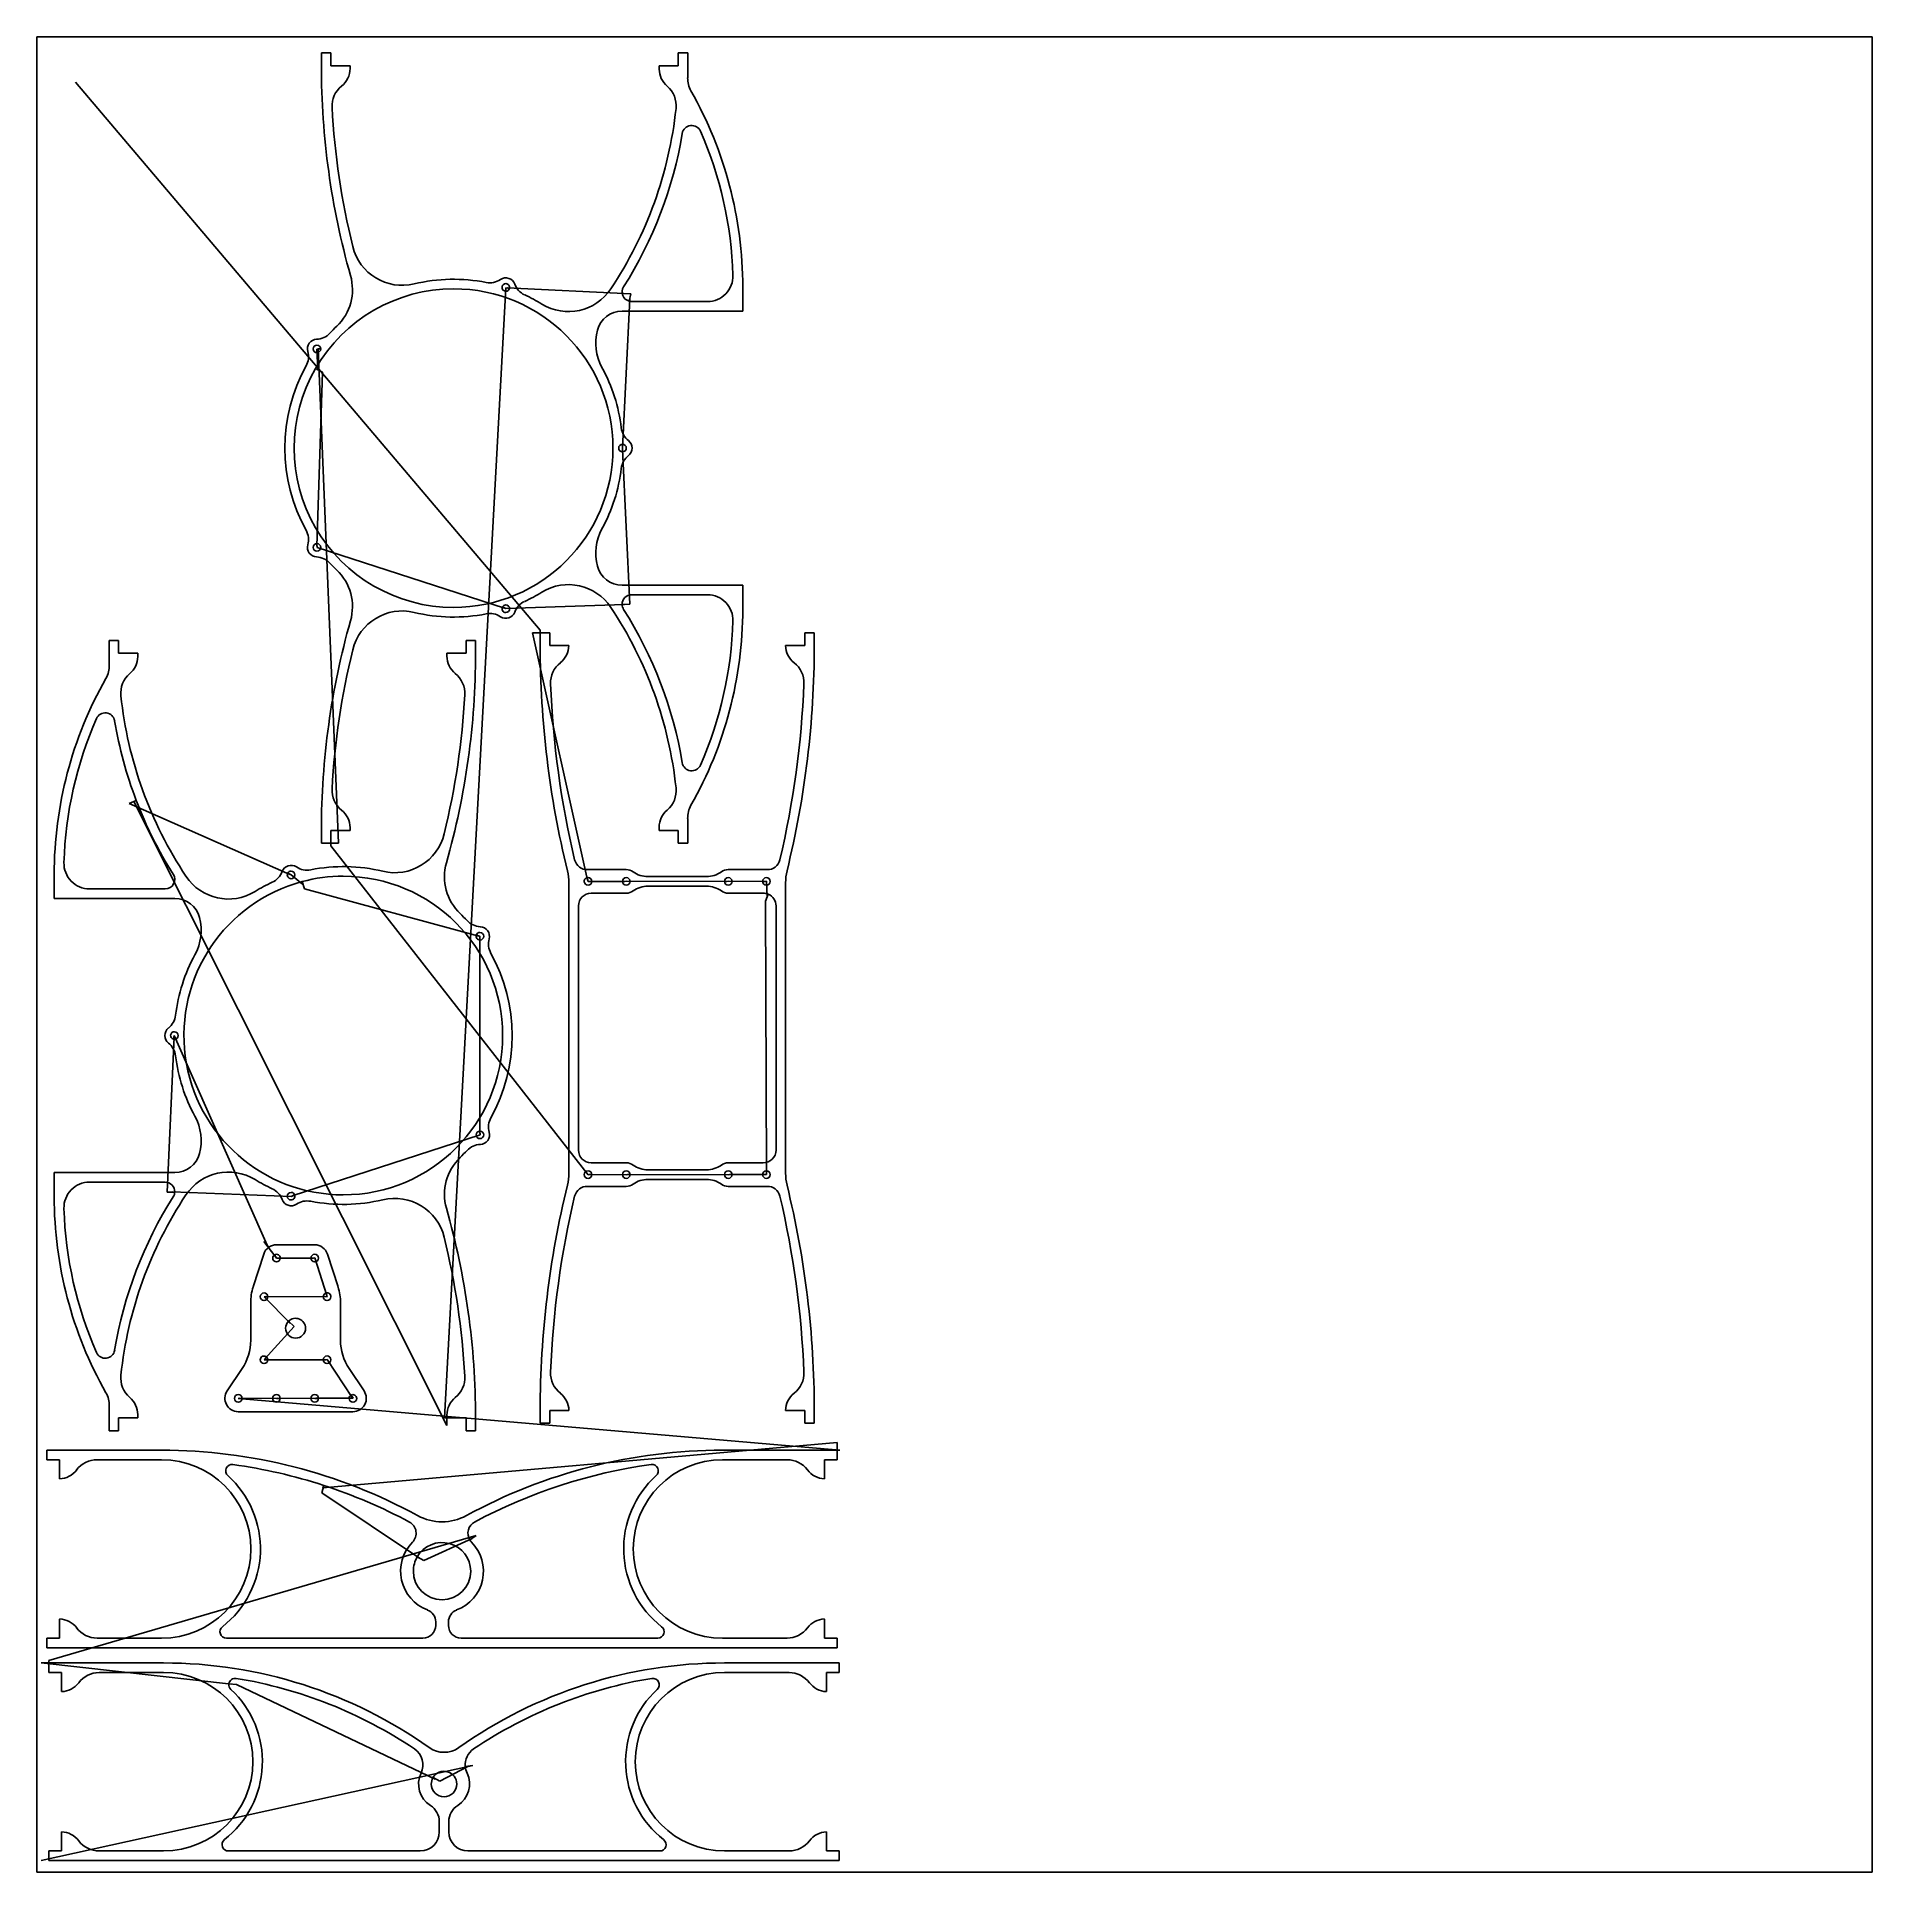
# Model space of a CAD drawing. Header units: inches. Extents: x 0 to 36, y 0 to 36.
import ezdxf

# ---------------------------------------------------------------- set-up
doc = ezdxf.new("R2010")
doc.units = ezdxf.units.IN
doc.layers.get('0').update_dxf_attribs({"linetype": 'CONTINUOUS'})
for name, color, linetype in [('10', 7, 'CONTINUOUS'), ('3', 7, 'CONTINUOUS'), ('9', 7, 'CONTINUOUS')]:
    doc.layers.add(name, color=color, linetype=linetype)

msp = doc.modelspace()

# ---------------------------------------------------------------- linework, layer by layer
at = {"color": 0, "linetype": 'CONTINUOUS'}
for p, q in [((-0.005, 35.984), (35.995, 35.984)), ((-0.005, -0.016), (-0.005, 35.984)), ((35.995, -0.016), (35.995, 35.984)), ((9.869, 24.343), (0.753, 35.091)), ((7.989, 8.895), (9.194, 31.062)), ((9.219, 31.061), (11.647, 30.943)), ((11.629, 30.845), (11.48, 27.915)), ((5.507, 29.451), (5.491, 29.859)), ((5.489, 25.993), (5.598, 29.408)), ((11.486, 27.89), (11.625, 24.858)), ((9.172, 24.775), (5.494, 25.968)), ((11.525, 24.846), (9.196, 24.768)), ((10.798, 19.441), (9.719, 24.293)), ((4.961, 19.555), (1.81, 20.944)), ((5.765, 20.115), (10.807, 13.664)), ((5.209, 19.364), (4.985, 19.548)), ((8.663, 18.346), (5.244, 19.27)), ((11.532, 19.415), (10.81, 19.418)), ((13.532, 19.415), (11.557, 19.421)), ((14.282, 19.415), (13.557, 19.421)), ((14.319, 19.122), (14.307, 19.421)), ((14.305, 13.692), (14.289, 19.027)), ((8.685, 14.472), (8.688, 18.345)), ((2.691, 16.37), (2.553, 13.324)), ((2.692, 16.395), (4.515, 12.282)), ((5.007, 13.253), (8.69, 14.448)), ((2.653, 13.33), (4.985, 13.241)), ((10.832, 13.67), (11.557, 13.664)), ((11.582, 13.67), (13.557, 13.664)), ((13.582, 13.67), (14.31, 13.668)), ((4.682, 12.049), (4.449, 12.358)), ((5.422, 12.026), (4.7, 12.03)), ((5.682, 11.296), (5.447, 12.032)), ((4.967, 10.755), (4.453, 11.269)), ((4.478, 11.274), (5.694, 11.273)), ((4.469, 10.054), (5.044, 10.69)), ((5.666, 10.033), (4.455, 10.033)), ((6.182, 9.299), (5.69, 10.038)), ((3.947, 9.275), (15.744, 8.264)), ((3.972, 9.281), (4.697, 9.275)), ((4.722, 9.281), (5.447, 9.275)), ((5.472, 9.281), (6.2, 9.28)), ((5.607, 7.525), (15.694, 8.414)), ((7.499, 6.143), (5.584, 7.427)), ((0.233, 4.14), (8.612, 6.587)), ((8.532, 6.528), (7.59, 6.101)), ((3.813, 3.671), (0.083, 4.09)), ((7.809, 1.813), (3.913, 3.666)), ((0.083, 0.215), (8.549, 2.078)), ((8.45, 2.06), (7.9, 1.771)), ((-0.005, -0.016), (35.995, -0.016))]:
    msp.add_line(p, q, dxfattribs=at)
at = {"layer": '10', "color": 10, "linetype": 'CONTINUOUS'}
for p, q in [((5.516, 29.864), (5.915, 20.165)), ((1.9, 20.988), (8.039, 8.745))]:
    msp.add_line(p, q, dxfattribs=at)
at = {"layer": '3', "color": 3, "linetype": 'CONTINUOUS'}
for p, q in [((5.577, 35.415), (5.577, 35.665)), ((5.577, 35.665), (5.765, 35.665)), ((5.765, 35.665), (5.765, 35.415)), ((12.577, 35.415), (12.577, 35.665)), ((12.577, 35.665), (12.765, 35.665)), ((12.765, 35.665), (12.765, 35.415)), ((5.765, 35.415), (6.14, 35.415)), ((6.14, 35.415), (6.14, 35.358)), ((12.202, 35.348), (12.202, 35.415)), ((12.202, 35.415), (12.577, 35.415)), ((13.841, 31.072), (13.841, 30.603)), ((13.841, 30.603), (11.475, 30.603)), ((11.663, 30.79), (13.15, 30.79)), ((11.475, 25.228), (13.841, 25.228)), ((13.841, 25.228), (13.841, 24.759)), ((13.15, 25.04), (11.663, 25.04)), ((1.414, 23.895), (1.414, 24.145)), ((1.414, 24.145), (1.601, 24.145)), ((1.601, 24.145), (1.601, 23.895)), ((8.414, 23.895), (8.414, 24.145)), ((8.414, 24.145), (8.601, 24.145)), ((8.601, 24.145), (8.601, 23.895)), ((9.869, 24.293), (10.057, 24.293)), ((9.869, 24.043), (9.869, 24.293)), ((10.057, 24.293), (10.057, 24.043)), ((15.057, 24.043), (15.057, 24.293)), ((15.057, 24.293), (15.244, 24.293)), ((15.244, 24.293), (15.244, 24.043)), ((1.601, 23.895), (1.976, 23.895)), ((1.976, 23.895), (1.976, 23.827)), ((8.039, 23.837), (8.039, 23.895)), ((8.039, 23.895), (8.414, 23.895)), ((10.057, 24.043), (10.432, 24.043)), ((14.682, 24.043), (15.057, 24.043)), ((5.577, 20.165), (5.577, 20.415)), ((5.765, 20.165), (5.577, 20.165)), ((6.14, 20.415), (5.765, 20.415)), ((5.765, 20.415), (5.765, 20.165)), ((6.14, 20.473), (6.14, 20.415)), ((12.202, 20.415), (12.202, 20.482)), ((12.577, 20.415), (12.202, 20.415)), ((12.577, 20.165), (12.577, 20.415)), ((12.765, 20.165), (12.577, 20.165)), ((12.765, 20.415), (12.765, 20.165)), ((0.338, 19.082), (0.338, 19.551)), ((10.807, 19.649), (11.557, 19.649)), ((11.983, 19.511), (13.13, 19.511)), ((13.557, 19.649), (14.307, 19.649)), ((2.703, 19.082), (0.338, 19.082)), ((1.029, 19.27), (2.515, 19.27)), ((10.432, 13.696), (10.432, 19.389)), ((11.557, 19.187), (10.869, 19.187)), ((13.13, 19.324), (11.983, 19.324)), ((14.244, 19.187), (13.557, 19.187)), ((14.682, 19.389), (14.682, 13.696)), ((10.619, 18.937), (10.619, 14.149)), ((14.494, 14.149), (14.494, 18.937)), ((0.338, 13.238), (0.338, 13.707)), ((0.338, 13.707), (2.703, 13.707)), ((10.869, 13.899), (11.557, 13.899)), ((11.983, 13.761), (13.13, 13.761)), ((13.557, 13.899), (14.244, 13.899)), ((2.515, 13.52), (1.029, 13.52)), ((11.557, 13.437), (10.807, 13.437)), ((13.13, 13.574), (11.983, 13.574)), ((14.307, 13.437), (13.557, 13.437)), ((4.697, 12.291), (5.447, 12.291)), ((4.239, 11.463), (4.447, 12.109)), ((5.696, 12.109), (5.904, 11.463)), ((4.191, 10.418), (4.191, 11.156)), ((5.953, 11.156), (5.953, 10.418)), ((3.729, 9.424), (4.022, 9.862)), ((6.122, 9.862), (6.415, 9.424)), ((6.197, 9.016), (3.947, 9.016)), ((9.869, 8.793), (9.869, 9.043)), ((10.432, 9.043), (10.057, 9.043)), ((10.057, 9.043), (10.057, 8.793)), ((15.057, 9.043), (14.682, 9.043)), ((15.057, 8.793), (15.057, 9.043)), ((15.244, 9.043), (15.244, 8.793)), ((1.414, 8.645), (1.414, 8.895)), ((1.601, 8.645), (1.414, 8.645)), ((1.976, 8.895), (1.601, 8.895)), ((1.601, 8.895), (1.601, 8.645)), ((1.976, 8.962), (1.976, 8.895)), ((8.039, 8.895), (8.039, 8.952)), ((8.414, 8.895), (8.039, 8.895)), ((8.414, 8.645), (8.414, 8.895)), ((8.601, 8.645), (8.414, 8.645)), ((8.601, 8.895), (8.601, 8.645)), ((10.057, 8.793), (9.869, 8.793)), ((15.244, 8.793), (15.057, 8.793)), ((0.194, 8.076), (0.194, 8.264)), ((0.194, 8.264), (2.444, 8.264)), ((0.444, 8.076), (0.194, 8.076)), ((0.444, 7.701), (0.444, 8.076)), ((2.444, 8.076), (1.178, 8.076)), ((13.444, 8.264), (15.694, 8.264)), ((14.71, 8.076), (13.444, 8.076)), ((15.694, 8.076), (15.444, 8.076)), ((15.444, 8.076), (15.444, 7.701)), ((15.694, 8.264), (15.694, 8.076)), ((0.444, 4.576), (0.444, 4.951)), ((7.819, 4.826), (7.819, 4.894)), ((8.069, 4.894), (8.069, 4.826)), ((15.444, 4.951), (15.444, 4.576)), ((0.194, 4.389), (0.194, 4.576)), ((0.194, 4.576), (0.444, 4.576)), ((15.694, 4.389), (0.194, 4.389)), ((1.178, 4.576), (2.444, 4.576)), ((3.714, 4.576), (7.569, 4.576)), ((8.319, 4.576), (12.174, 4.576)), ((13.444, 4.576), (14.71, 4.576)), ((15.444, 4.576), (15.694, 4.576)), ((15.694, 4.576), (15.694, 4.389)), ((0.233, 4.09), (2.483, 4.09)), ((0.233, 3.902), (0.233, 4.09)), ((13.483, 4.09), (15.733, 4.09)), ((15.733, 4.09), (15.733, 3.902)), ((0.483, 3.902), (0.233, 3.902)), ((0.483, 3.527), (0.483, 3.902)), ((2.483, 3.902), (1.218, 3.902)), ((14.749, 3.902), (13.483, 3.902)), ((15.733, 3.902), (15.483, 3.902)), ((15.483, 3.902), (15.483, 3.527)), ((0.483, 0.402), (0.483, 0.777)), ((7.89, 0.777), (7.89, 0.976)), ((8.077, 0.976), (8.077, 0.777)), ((15.483, 0.777), (15.483, 0.402)), ((0.233, 0.215), (0.233, 0.402)), ((0.233, 0.402), (0.483, 0.402)), ((1.218, 0.402), (2.483, 0.402)), ((3.754, 0.402), (7.515, 0.402)), ((8.452, 0.402), (12.213, 0.402)), ((13.483, 0.402), (14.749, 0.402)), ((15.483, 0.402), (15.733, 0.402)), ((15.733, 0.402), (15.733, 0.215)), ((15.733, 0.215), (0.233, 0.215))]:
    msp.add_line(p, q, dxfattribs=at)
for centre, radius, start, end in [((20.671, 35.415), 15.094, 180, 195.818), ((5.702, 35.358), 0.437, 308.5466, 360), ((12.64, 35.348), 0.437, 180, 229.8809), ((4.671, 35.415), 8.094, 358.3359, 360), ((6.286, 34.625), 0.5, 128.5466, 183.1455), ((12.036, 34.631), 0.5, 353.9241, 49.8809), ((13.261, 35.166), 0.5, 178.3359, 209.5417), ((20.671, 35.415), 14.906, 183.1455, 193.7563), ((4.671, 35.415), 7.906, 326.396, 353.9241), ((6.037, 31.072), 7.804, 360, 29.5417), ((12.84, 34.056), 0.187, 23.6852, 170.5507), ((4.671, 35.415), 8.094, 327.5985, 350.5507), ((6.037, 31.072), 7.616, 1.7615, 23.6852), ((7.164, 32.108), 1, 193.7563, 283.5086), ((8.171, 27.915), 3.125, 90, 150), ((5.187, 31.028), 1, 313.7899, 15.818), ((8.171, 27.915), 3.312, 78.8774, 103.5086), ((8.171, 27.915), 3.125, 270, 90), ((8.882, 31.533), 0.375, 258.8774, 303.7206), ((9.195, 31.066), 0.188, 20.2794, 123.7206), ((9.195, 31.066), 0.0748, 90, 270), ((9.195, 31.066), 0.0747, 345, 90), ((9.195, 31.066), 0.0747, 270, 345), ((9.722, 31.261), 0.375, 200.2794, 245.1226), ((10.423, 31.593), 1, 238.5184, 326.396), ((11.663, 30.978), 0.187, 147.5985, 254.6998), ((13.15, 31.29), 0.5, 270, 1.7615), ((8.171, 27.915), 3.313, 58.5184, 65.1226), ((11.475, 30.103), 0.5, 90, 165.3656), ((11.663, 30.978), 0.187, 254.6998, 270), ((8.171, 27.915), 3.312, 133.7899, 137.1226), ((5.491, 29.862), 0.188, 92.2794, 195.7206), ((5.491, 29.862), 0.0748, 90, 270), ((5.469, 30.424), 0.375, 272.2794, 317.1226), ((5.491, 29.862), 0.0747, 360, 90), ((11.959, 29.976), 1, 165.3656, 208.5518), ((8.171, 27.915), 3.312, 150.8774, 209.1226), ((4.95, 29.71), 0.375, 330.8774, 15.7206), ((5.491, 29.862), 0.0747, 270, 0), ((8.171, 27.915), 3.125, 150, 270), ((8.171, 27.915), 3.313, 6.8774, 28.5518), ((11.832, 28.357), 0.375, 186.8774, 231.7206), ((11.483, 27.915), 0.0748, 90, 270), ((11.832, 27.474), 0.375, 128.2794, 173.1226), ((11.483, 27.915), 0.0748, 270, 90), ((11.483, 27.915), 0.188, 308.2794, 51.7206), ((8.171, 27.915), 3.313, 331.4482, 353.1226), ((4.95, 26.121), 0.375, 344.2794, 29.1226), ((11.959, 25.854), 1, 151.4482, 194.6344), ((5.491, 25.968), 0.187, 164.2794, 267.7206), ((5.491, 25.968), 0.0748, 90, 270), ((5.491, 25.968), 0.0748, 270, 90), ((5.469, 25.406), 0.375, 42.8774, 87.7206), ((8.171, 27.915), 3.312, 222.8774, 226.2101), ((11.475, 25.728), 0.5, 194.6344, 270), ((5.187, 24.802), 1, 344.182, 46.2101), ((10.423, 24.238), 1, 33.604, 121.4816), ((9.722, 24.57), 0.375, 114.8774, 159.7206), ((8.171, 27.915), 3.313, 294.8774, 301.4816), ((11.663, 24.853), 0.187, 90, 181.8011), ((11.663, 24.853), 0.187, 181.8011, 212.4015), ((13.15, 24.54), 0.5, 358.2385, 90), ((20.671, 20.415), 15.094, 164.182, 180), ((7.164, 23.722), 1, 76.4914, 166.2437), ((8.171, 27.915), 3.313, 256.4914, 281.1226), ((8.882, 24.297), 0.375, 56.2794, 101.1226), ((9.195, 24.765), 0.188, 236.2794, 339.7206), ((9.195, 24.765), 0.0747, 150, 270), ((9.195, 24.765), 0.0747, 90, 150), ((9.195, 24.765), 0.0747, 270, 90), ((4.671, 20.415), 7.906, 6.0759, 33.604), ((4.671, 20.415), 8.094, 9.4493, 32.4015), ((6.037, 24.759), 7.804, 330.4583, 360), ((6.037, 24.759), 7.616, 336.3148, 358.2385), ((9.507, 23.895), 8.094, 180, 181.6641), ((1.539, 23.827), 0.438, 310.1191, 0), ((20.671, 20.415), 14.906, 166.2437, 176.8545), ((-6.493, 23.895), 15.094, 344.182, 360), ((8.476, 23.837), 0.437, 180, 231.4534), ((28.401, 24.043), 18.532, 180, 193.7839), ((9.994, 24.051), 0.437, 308.0133, 358.8726), ((15.119, 24.051), 0.438, 181.1274, 231.9867), ((-3.288, 24.043), 18.532, 346.2161, 360), ((0.917, 23.645), 0.5, 330.4583, 1.6641), ((2.143, 23.111), 0.5, 130.1191, 186.0759), ((7.892, 23.104), 0.5, 356.8545, 51.4534), ((10.572, 23.313), 0.5, 128.0133, 182.3446), ((14.542, 23.313), 0.5, 357.6554, 51.9867), ((8.141, 19.551), 7.804, 150.4583, 180), ((9.507, 23.895), 7.906, 186.0759, 213.604), ((-6.493, 23.895), 14.906, 346.2437, 356.8545), ((28.401, 24.043), 18.345, 182.3446, 193.2405), ((-3.288, 24.043), 18.345, 346.7595, 357.6554), ((1.338, 22.535), 0.188, 9.4493, 156.3148), ((8.141, 19.551), 7.616, 156.3148, 178.2385), ((9.507, 23.895), 8.094, 189.4493, 200.9254), ((12.84, 21.775), 0.188, 189.4493, 336.3148), ((12.036, 21.199), 0.5, 310.1191, 6.0759), ((9.507, 23.895), 8.094, 200.9254, 212.4015), ((6.286, 21.206), 0.5, 176.8545, 231.4534), ((13.261, 20.665), 0.5, 150.4583, 181.6641), ((5.702, 20.473), 0.437, 0, 51.4534), ((12.64, 20.482), 0.438, 130.1191, 180), ((4.671, 20.415), 8.094, 0, 1.6641), ((7.015, 20.588), 1, 256.4914, 346.2437), ((10.788, 19.898), 0.25, 193.2405, 272.2632), ((14.326, 19.898), 0.25, 267.7368, 346.7595), ((1.029, 19.77), 0.5, 178.2385, 270), ((2.515, 19.457), 0.187, 270, 32.4015), ((3.755, 20.072), 1, 213.604, 301.4816), ((4.456, 19.74), 0.375, 294.8774, 339.7206), ((4.984, 19.545), 0.188, 56.2794, 159.7206), ((4.984, 19.545), 0.0747, 150, 270), ((4.984, 19.545), 0.0747, 90, 150), ((4.984, 19.545), 0.0747, 270, 90), ((5.296, 20.013), 0.375, 236.2794, 281.1226), ((6.007, 16.395), 3.125, 90, 105), ((6.007, 16.395), 3.313, 76.4914, 101.1226), ((6.007, 16.395), 3.125, 270, 90), ((8.992, 19.508), 1, 164.182, 226.2101), ((9.432, 19.389), 1, 0, 13.7839), ((10.807, 19.418), 0.0747, 105, 270), ((10.807, 19.418), 0.0747, 90, 105), ((10.807, 19.418), 0.231, 90, 92.2632), ((10.807, 19.418), 0.0748, 270, 90), ((11.557, 19.418), 0.0747, 90, 180), ((11.557, 19.418), 0.231, 54.3157, 90), ((11.557, 19.418), 0.0748, 270, 90), ((11.983, 20.011), 0.5, 234.3157, 270), ((13.13, 20.011), 0.5, 270, 305.6843), ((13.557, 19.418), 0.231, 90, 125.6843), ((13.557, 19.418), 0.0747, 90, 180), ((13.557, 19.418), 0.0748, 270, 90), ((14.307, 19.418), 0.0747, 90, 180), ((14.307, 19.418), 0.231, 87.7368, 90), ((14.307, 19.418), 0.0748, 270, 90), ((15.682, 19.389), 1, 166.2161, 180), ((2.703, 18.582), 0.5, 14.6344, 90), ((6.007, 16.395), 3.125, 105, 270), ((6.007, 16.395), 3.313, 114.8774, 121.4816), ((10.869, 18.937), 0.25, 90, 180), ((11.557, 19.418), 0.0747, 180, 270), ((11.557, 19.418), 0.231, 270, 305.6843), ((11.983, 18.824), 0.5, 90, 125.6843), ((13.13, 18.824), 0.5, 54.3157, 90), ((13.557, 19.418), 0.231, 234.3157, 270), ((13.557, 19.418), 0.0747, 180, 270), ((14.307, 19.418), 0.0747, 180, 270), ((14.244, 18.937), 0.25, 67.5, 90), ((14.244, 18.937), 0.25, 360, 67.5), ((6.007, 16.395), 3.312, 42.8774, 46.2101), ((2.219, 18.456), 1, 331.4482, 14.6344), ((8.71, 18.904), 0.375, 222.8774, 267.7206), ((8.687, 18.342), 0.0747, 165, 270), ((8.687, 18.342), 0.0747, 90, 165), ((8.687, 18.342), 0.0747, 270, 90), ((8.687, 18.342), 0.187, 344.2794, 87.7206), ((9.229, 18.189), 0.375, 164.2794, 209.1226), ((6.007, 16.395), 3.312, 330.8774, 29.1226), ((6.007, 16.395), 3.313, 151.4482, 173.1226), ((2.346, 16.836), 0.375, 308.2794, 353.1226), ((2.695, 16.395), 0.188, 128.2794, 231.7206), ((2.346, 15.953), 0.375, 6.8774, 51.7206), ((2.695, 16.395), 0.0747, 90, 255), ((2.695, 16.395), 0.0747, 255, 270), ((2.695, 16.395), 0.0748, 270, 90), ((6.007, 16.395), 3.313, 186.8774, 208.5518), ((2.219, 14.333), 1, 345.3656, 28.5518), ((9.229, 14.6), 0.375, 150.8774, 195.7206), ((8.687, 14.447), 0.0748, 90, 270), ((8.687, 14.447), 0.0748, 270, 90), ((8.687, 14.447), 0.188, 272.2794, 15.7206), ((2.703, 14.207), 0.5, 270, 345.3656), ((6.007, 16.395), 3.312, 313.7899, 317.1226), ((8.71, 13.885), 0.375, 92.2794, 137.1226), ((10.869, 14.149), 0.25, 180, 270), ((14.244, 14.149), 0.25, 270, 360), ((3.755, 12.717), 1, 58.5184, 146.396), ((8.992, 13.281), 1, 133.7899, 195.818), ((9.432, 13.696), 1, 346.2161, 360), ((10.807, 13.668), 0.0748, 90, 270), ((10.807, 13.668), 0.0747, 360, 90), ((11.557, 13.668), 0.0748, 90, 270), ((11.557, 13.668), 0.231, 54.3157, 90), ((11.557, 13.668), 0.0747, 360, 90), ((11.983, 14.261), 0.5, 234.3157, 270), ((13.13, 14.261), 0.5, 270, 305.6843), ((13.557, 13.668), 0.231, 90, 125.6843), ((13.557, 13.668), 0.0748, 90, 270), ((13.557, 13.668), 0.0747, 360, 90), ((14.307, 13.668), 0.0748, 90, 270), ((14.307, 13.668), 0.0748, 270, 90), ((15.682, 13.696), 1, 180, 193.7839), ((1.029, 13.02), 0.5, 90, 181.7615), ((2.515, 13.332), 0.187, 358.1989, 90), ((2.515, 13.332), 0.187, 327.5985, 358.1989), ((6.007, 16.395), 3.313, 238.5184, 245.1226), ((4.456, 13.049), 0.375, 20.2794, 65.1226), ((28.401, 9.043), 18.532, 166.2161, 180), ((10.788, 13.187), 0.25, 87.7368, 166.7595), ((10.807, 13.668), 0.231, 267.7368, 270), ((10.807, 13.668), 0.0747, 270, 0), ((11.557, 13.668), 0.0747, 270, 0), ((11.557, 13.668), 0.231, 270, 305.6843), ((11.983, 13.074), 0.5, 90, 125.6843), ((13.13, 13.074), 0.5, 54.3157, 90), ((13.557, 13.668), 0.231, 234.3157, 270), ((13.557, 13.668), 0.0747, 270, 0), ((14.307, 13.668), 0.231, 270, 272.2632), ((14.326, 13.187), 0.25, 13.2405, 92.2632), ((-3.288, 9.043), 18.532, 360, 13.7839), ((8.141, 13.238), 7.804, 180, 209.5417), ((8.141, 13.238), 7.616, 181.7615, 203.6852), ((9.507, 8.895), 8.094, 147.5985, 170.5507), ((9.507, 8.895), 7.906, 146.396, 173.9241), ((4.984, 13.244), 0.188, 200.2794, 303.7206), ((4.984, 13.244), 0.0747, 90, 270), ((4.984, 13.244), 0.0747, 15, 90), ((4.984, 13.244), 0.0747, 270, 15), ((5.296, 12.776), 0.375, 78.8774, 123.7206), ((6.007, 16.395), 3.312, 258.8774, 283.5086), ((7.015, 12.201), 1, 13.7563, 103.5086), ((-6.493, 8.895), 15.094, 360, 15.818), ((28.401, 9.043), 18.345, 166.7595, 177.6554), ((-3.288, 9.043), 18.345, 2.3446, 13.2405), ((4.697, 12.029), 0.262, 126.069, 162.138), ((4.697, 12.029), 0.262, 90, 126.069), ((5.447, 12.029), 0.262, 17.862, 90), ((-6.493, 8.895), 14.906, 3.1455, 13.7563), ((4.697, 12.029), 0.0747, 120, 180), ((4.697, 12.029), 0.0747, 180, 360), ((4.697, 12.029), 0.0747, 360, 120), ((5.447, 12.029), 0.0747, 360, 180), ((5.447, 12.029), 0.0747, 180, 360), ((5.191, 11.156), 1, 162.138, 180), ((4.453, 11.272), 0.0748, 360, 180), ((4.453, 11.272), 0.0748, 180, 360), ((5.69, 11.272), 0.0747, 105, 180), ((5.69, 11.272), 0.0747, 180, 360), ((5.69, 11.272), 0.0747, 360, 105), ((4.953, 11.156), 1, 360, 17.862), ((5.072, 10.654), 0.195, 360, 135), ((5.072, 10.654), 0.195, 135, 180), ((5.072, 10.654), 0.195, 180, 360), ((1.338, 10.254), 0.188, 203.6852, 350.5507), ((3.191, 10.418), 1, 326.2003, 360), ((4.453, 10.035), 0.0747, 45, 180), ((4.453, 10.035), 0.0747, 360, 45), ((5.69, 10.035), 0.0748, 360, 180), ((6.953, 10.418), 1, 180, 213.7997), ((2.143, 9.678), 0.5, 173.9241, 229.8809), ((4.453, 10.035), 0.0748, 180, 360), ((5.69, 10.035), 0.0748, 180, 360), ((10.572, 9.773), 0.5, 177.6554, 231.9867), ((14.542, 9.773), 0.5, 308.0133, 2.3446), ((0.917, 9.144), 0.5, 358.3359, 29.5417), ((3.947, 9.279), 0.262, 146.2003, 270), ((6.197, 9.279), 0.262, 270, 33.7997), ((7.892, 9.685), 0.5, 308.5466, 3.1455), ((9.994, 9.034), 0.438, 1.1274, 51.9867), ((15.119, 9.034), 0.438, 128.0133, 178.8726), ((9.507, 8.895), 8.094, 178.3359, 180), ((1.539, 8.962), 0.437, 360, 49.8809), ((3.947, 9.279), 0.0748, 360, 180), ((3.947, 9.279), 0.0748, 180, 360), ((4.697, 9.279), 0.0747, 360, 180), ((4.697, 9.279), 0.0747, 180, 360), ((5.447, 9.279), 0.0747, 360, 180), ((5.447, 9.279), 0.0747, 180, 360), ((6.197, 9.279), 0.0747, 120, 180), ((6.197, 9.279), 0.0748, 180, 360), ((6.197, 9.279), 0.0747, 360, 120), ((8.476, 8.952), 0.437, 128.5466, 180), ((1.178, 7.576), 0.5, 90, 143.1527), ((2.444, -2.198), 10.461, 61.3226, 90), ((2.444, 6.326), 1.75, 270, 90), ((3.826, 7.856), 0.125, 82.1694, 227.9017), ((2.444, -2.198), 10.274, 71.9669, 82.1694), ((13.444, -2.198), 10.461, 90, 118.6774), ((13.444, -2.198), 10.274, 97.8306, 118.2356), ((13.444, 6.326), 1.75, 90, 270), ((12.061, 7.856), 0.125, 312.0983, 97.8306), ((14.71, 7.576), 0.5, 36.8473, 90), ((0.428, 8.138), 0.438, 272.1089, 323.1527), ((2.444, 6.326), 1.938, 308.0123, 47.9017), ((2.444, -2.198), 10.274, 61.7644, 71.9669), ((13.444, 6.326), 1.938, 132.0983, 231.9877), ((15.46, 8.138), 0.437, 216.8473, 267.8911), ((7.186, 6.633), 0.25, 315.496, 61.7644), ((7.944, 7.858), 1, 241.3226, 298.6774), ((8.702, 6.633), 0.25, 118.2356, 211.2204), ((8.702, 6.633), 0.25, 211.2204, 224.504), ((7.944, 5.889), 0.812, 135.496, 249.3327), ((7.944, 5.889), 0.562, 150, 180), ((7.944, 5.889), 0.562, 360, 150), ((7.944, 5.889), 0.812, 290.6673, 44.504), ((7.944, 5.889), 0.562, 180, 360), ((7.569, 4.894), 0.25, 360, 69.3327), ((8.319, 4.894), 0.25, 110.6673, 180), ((0.428, 4.514), 0.438, 36.8473, 87.8911), ((1.178, 5.076), 0.5, 216.8473, 270), ((3.714, 4.701), 0.125, 128.0123, 270), ((7.569, 4.826), 0.25, 270, 360), ((8.319, 4.826), 0.25, 180, 270), ((12.174, 4.701), 0.125, 270, 51.9877), ((14.71, 5.076), 0.5, 270, 323.1527), ((15.46, 4.514), 0.438, 92.1089, 143.1527), ((2.483, -4.914), 9.004, 54.6413, 90), ((13.483, -4.914), 9.004, 90, 125.3587), ((0.467, 3.965), 0.438, 272.1089, 323.1527), ((1.218, 3.402), 0.5, 90, 143.1527), ((2.483, 2.152), 1.75, 270, 90), ((3.887, 3.663), 0.125, 172.2011, 227.0993), ((3.887, 3.663), 0.125, 80.704, 172.2011), ((2.483, -4.914), 8.817, 56.0856, 80.704), ((13.483, -4.914), 8.817, 99.296, 123.9144), ((13.483, 2.152), 1.75, 90, 270), ((12.079, 3.663), 0.125, 312.9007, 99.296), ((14.749, 3.402), 0.5, 36.8473, 90), ((15.5, 3.965), 0.437, 216.8473, 267.8911), ((2.483, 2.152), 1.938, 308.0123, 47.0993), ((13.483, 2.152), 1.938, 132.9007, 231.9877), ((7.194, 2.091), 0.375, 334.5264, 56.0856), ((7.983, 2.837), 0.5, 234.6413, 305.3587), ((8.773, 2.091), 0.375, 123.9144, 185.0838), ((7.983, 1.715), 0.5, 154.5264, 237.6076), ((7.983, 1.715), 0.25, 150, 180), ((7.983, 1.715), 0.25, 360, 150), ((7.983, 1.715), 0.5, 302.3924, 25.4736), ((8.773, 2.091), 0.375, 185.0838, 205.4736), ((7.983, 1.715), 0.25, 180, 360), ((7.515, 0.976), 0.375, 360, 57.6076), ((8.452, 0.976), 0.375, 122.3924, 180), ((0.467, 0.34), 0.438, 36.8473, 87.8911), ((7.515, 0.777), 0.375, 270, 360), ((8.452, 0.777), 0.375, 180, 270), ((15.5, 0.34), 0.437, 92.1089, 143.1527), ((1.218, 0.902), 0.5, 216.8473, 270), ((3.754, 0.527), 0.125, 128.0123, 270), ((12.213, 0.527), 0.125, 270, 51.9877), ((14.749, 0.902), 0.5, 270, 323.1527)]:
    msp.add_arc(centre, radius, start, end, dxfattribs=at)
at = {"layer": '9', "color": 9, "linetype": 'CONTINUOUS'}
for p, q in [((9.194, 31.062), (9.267, 31.046)), ((9.267, 31.046), (9.219, 31.061)), ((11.647, 30.943), (11.613, 30.797)), ((11.613, 30.797), (11.629, 30.845)), ((5.491, 29.859), (5.566, 29.862)), ((5.566, 29.862), (5.516, 29.864)), ((5.598, 29.408), (5.465, 29.478)), ((5.465, 29.478), (5.507, 29.451)), ((11.48, 27.915), (11.483, 27.841)), ((11.483, 27.841), (11.486, 27.89)), ((5.491, 26.043), (5.489, 25.993)), ((5.494, 25.968), (5.491, 26.043)), ((11.625, 24.858), (11.475, 24.847)), ((11.475, 24.847), (11.525, 24.846)), ((9.196, 24.768), (9.13, 24.802)), ((9.13, 24.802), (9.172, 24.775)), ((9.719, 24.293), (9.869, 24.293)), ((9.869, 24.293), (9.869, 24.343)), ((1.81, 20.944), (1.947, 21.004)), ((1.947, 21.004), (1.9, 20.988)), ((5.915, 20.165), (5.765, 20.165)), ((5.765, 20.165), (5.765, 20.115)), ((4.985, 19.548), (4.919, 19.582)), ((4.919, 19.582), (4.961, 19.555)), ((10.81, 19.418), (10.787, 19.49)), ((10.787, 19.49), (10.798, 19.441)), ((5.244, 19.27), (5.199, 19.413)), ((5.199, 19.413), (5.209, 19.364)), ((11.557, 19.421), (11.482, 19.418)), ((11.482, 19.418), (11.532, 19.415)), ((13.557, 19.421), (13.482, 19.418)), ((13.482, 19.418), (13.532, 19.415)), ((14.307, 19.421), (14.232, 19.418)), ((14.232, 19.418), (14.282, 19.415)), ((14.289, 19.027), (14.34, 19.168)), ((14.34, 19.168), (14.319, 19.122)), ((8.688, 18.345), (8.615, 18.361)), ((8.615, 18.361), (8.663, 18.346)), ((2.692, 16.395), (2.676, 16.322)), ((2.676, 16.322), (2.691, 16.37)), ((8.687, 14.522), (8.685, 14.472)), ((8.69, 14.448), (8.687, 14.522)), ((14.307, 13.742), (14.305, 13.692)), ((14.31, 13.668), (14.307, 13.742)), ((2.553, 13.324), (2.703, 13.326)), ((2.703, 13.326), (2.653, 13.33)), ((10.807, 13.664), (10.882, 13.668)), ((10.882, 13.668), (10.832, 13.67)), ((11.557, 13.664), (11.632, 13.668)), ((11.632, 13.668), (11.582, 13.67)), ((13.557, 13.664), (13.632, 13.668)), ((13.632, 13.668), (13.582, 13.67)), ((4.985, 13.241), (5.056, 13.263)), ((5.056, 13.263), (5.007, 13.253)), ((4.449, 12.358), (4.542, 12.241)), ((4.542, 12.241), (4.515, 12.282)), ((4.7, 12.03), (4.659, 12.093)), ((4.659, 12.093), (4.682, 12.049)), ((5.447, 12.032), (5.372, 12.029)), ((5.372, 12.029), (5.422, 12.026)), ((4.453, 11.269), (4.528, 11.272)), ((4.528, 11.272), (4.478, 11.274)), ((5.694, 11.273), (5.671, 11.345)), ((5.671, 11.345), (5.682, 11.296)), ((5.044, 10.69), (4.934, 10.792)), ((4.934, 10.792), (4.967, 10.755)), ((4.455, 10.033), (4.506, 10.088)), ((4.506, 10.088), (4.469, 10.054)), ((5.69, 10.038), (5.616, 10.035)), ((5.616, 10.035), (5.666, 10.033)), ((3.947, 9.275), (4.021, 9.279)), ((4.021, 9.279), (3.972, 9.281)), ((4.697, 9.275), (4.771, 9.279)), ((4.771, 9.279), (4.722, 9.281)), ((5.447, 9.275), (5.521, 9.279)), ((5.521, 9.279), (5.472, 9.281)), ((6.2, 9.28), (6.159, 9.343)), ((6.159, 9.343), (6.182, 9.299)), ((8.039, 8.895), (7.989, 8.895)), ((8.039, 8.745), (8.039, 8.895)), ((15.694, 8.414), (15.694, 8.264)), ((15.694, 8.264), (15.744, 8.264)), ((5.584, 7.427), (5.624, 7.571)), ((5.624, 7.571), (5.607, 7.525)), ((8.612, 6.587), (8.488, 6.504)), ((8.488, 6.504), (8.532, 6.528)), ((7.59, 6.101), (7.457, 6.17)), ((7.457, 6.17), (7.499, 6.143)), ((0.083, 4.09), (0.233, 4.09)), ((0.233, 4.09), (0.233, 4.14)), ((3.913, 3.666), (3.764, 3.68)), ((3.764, 3.68), (3.813, 3.671)), ((7.9, 1.771), (7.767, 1.84)), ((7.767, 1.84), (7.809, 1.813)), ((8.549, 2.078), (8.4, 2.058)), ((8.4, 2.058), (8.45, 2.06))]:
    msp.add_line(p, q, dxfattribs=at)

doc.saveas('drawing.dxf')
